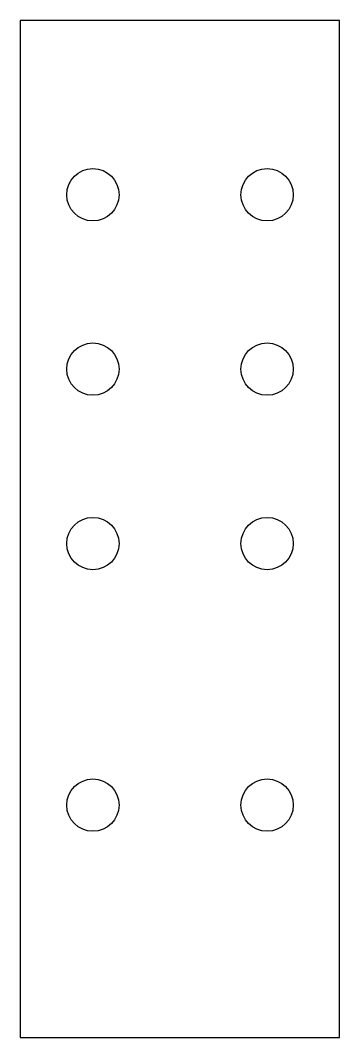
# Model space of a CAD drawing. Header units: inches. Extents: x 6 to 116, y 0 to 350.
import ezdxf

# ---------------------------------------------------------------- set-up
doc = ezdxf.new("R2010")
doc.units = ezdxf.units.IN
doc.header["$MEASUREMENT"] = 0
doc.layers.add('STORA', color=7, linetype='Continuous', lineweight=40)

msp = doc.modelspace()

# ---------------------------------------------------------------- linework, layer by layer
at = {"layer": 'STORA', "lineweight": 30}
msp.add_lwpolyline([(6.03, 0), (116.03, 0), (116.03, 350), (6.03, 350)], close=True, dxfattribs=at)
for centre in [(31.03, 290), (91.03, 290), (31.03, 230), (91.03, 230), (31.03, 170), (91.03, 170), (31.03, 80), (91.03, 80)]:
    msp.add_circle(centre, 9, dxfattribs=at)

doc.saveas('drawing.dxf')
